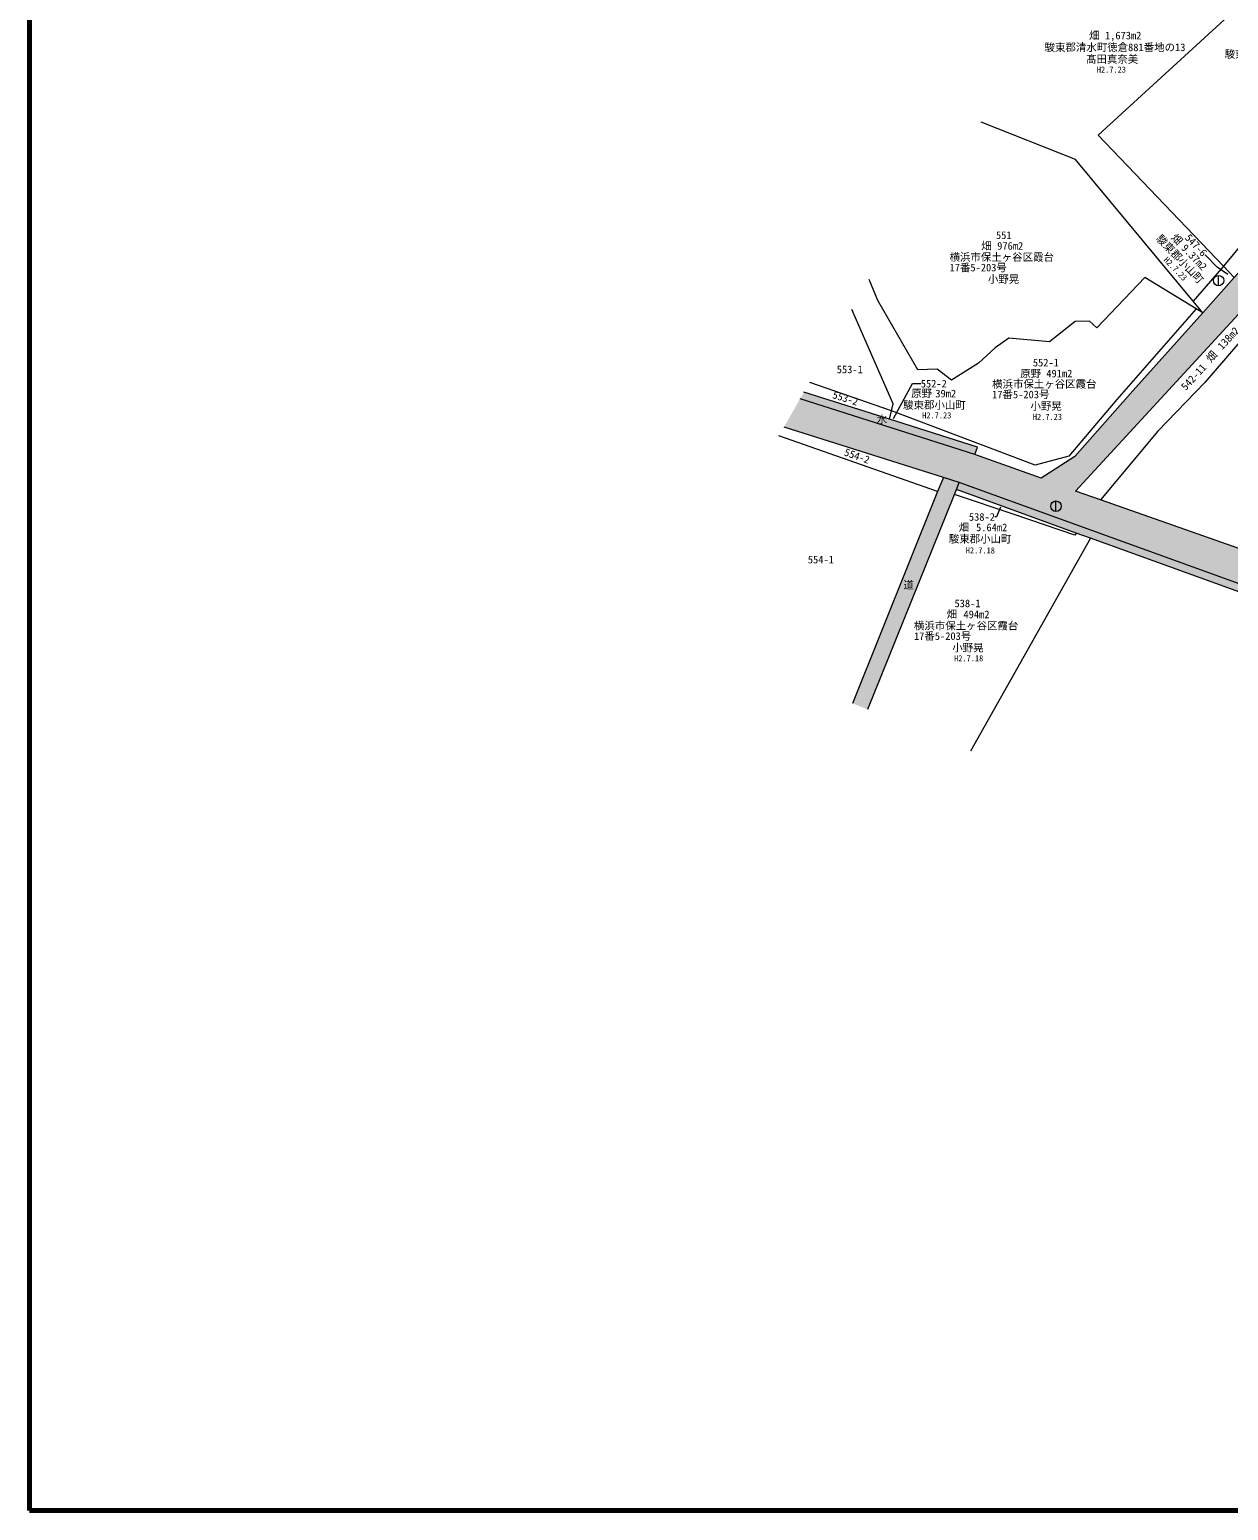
# Model space of a CAD drawing. Units: millimetres, scale not verified. Extents: x 40703558 to 41104058, y -72012650 to -71735650.
# Drawn here: x 40703558 to 40847094, y -72012650 to -71835265 of the extents above; entities that cross this region are included whole.
import ezdxf
from ezdxf.enums import TextEntityAlignment as Align

# ---------------------------------------------------------------- set-up
doc = ezdxf.new("R2010")
doc.units = ezdxf.units.MM
doc.header["$LTSCALE"] = 500
for name, color, linetype, lineweight in [('プロットマーク', 7, 'Continuous', 13), ('公図', 7, 'Continuous', 13), ('図枠', 7, 'Continuous', 70), ('地番名', 7, 'Continuous', 13)]:
    doc.layers.add(name, color=color, linetype=linetype, lineweight=lineweight)
for name, color, linetype in [('住所', 7, 'Continuous'), ('地目', 7, 'Continuous'), ('地積', 7, 'Continuous'), ('所有者', 7, 'Continuous'), ('日付（分筆等）', 7, 'Continuous'), ('道・水路', 254, 'Continuous')]:
    doc.layers.add(name, color=color, linetype=linetype)
doc.styles.add('ＭＳ 明朝', font='')
doc.styles.get('ＭＳ 明朝').set_extended_font_data('MS Mincho')

msp = doc.modelspace()

# ---------------------------------------------------------------- hatches: boundary and pattern name
at = {"layer": '道・水路'}
for color, points in [(256, [(40942832, -71851588), (40944267.1, -71852663.8), (40946399, -71854273.2), (40968566.1, -71870914), (40976892.1, -71878187.6), (40978960.4, -71879905.7), (40990249.8, -71889715.4), (40995582, -71893629.3), (41000173.3, -71896810.1), (41001640.8, -71896861.1), (41007571.4, -71900458.6), (41010951.7, -71902175.4), (41015663.7, -71904266.8), (41017077.8, -71904730.5), (41024014.7, -71908062.5), (41020614.4, -71916544.9), (41019949.2, -71916178.9), (41006350.5, -71909552.6), (41004399.9, -71908409.2), (41003741.4, -71909715.5), (41002207.5, -71908793.3), (41002686.7, -71907697.9), (40995183, -71903168.9), (40994197.6, -71902438), (40994621.6, -71901530.1), (40988613.3, -71897041.4), (40985418.8, -71894352.7), (40967502.5, -71878534.9), (40957661.4, -71870760), (40945541.8, -71861874.5), (40939987.8, -71857891.2), (40929880.6, -71850502.6), (40923203.9, -71845572.3), (40893188.7, -71823580.3), (40892711.6, -71824218.5), (40892520, -71824075.4), (40891577, -71824264.5), (40890013.8, -71824557.3), (40889127.4, -71824685), (40888608.7, -71825295.9), (40883413.7, -71831263), (40878995.9, -71836021.3), (40828789, -71890545.8), (40831789.4, -71891598.6), (40870921.4, -71905351.9), (40905844.7, -71917497.6), (40919234.9, -71922546.8), (40921073.9, -71923250.9), (40919296.9, -71927142), (40876964, -71912000.5), (40814872.7, -71889504.4), (40812981.8, -71888904.8), (40793887.5, -71882875), (40795825.7, -71879475.2), (40816748.2, -71886154), (40824677.4, -71889000.5), (40828724.9, -71886398.4), (40835643.2, -71878551.7), (40844027.1, -71869207.6), (40847788.8, -71864969.9), (40881602.3, -71827701.1), (40886851.7, -71820201.9), (40884604.7, -71819820.4), (40879297.6, -71818962.2), (40870567.4, -71818856.5), (40863974.5, -71818068.7), (40860925.4, -71816755.5), (40856555.9, -71814245.1), (40845884, -71808435.2), (40847173.4, -71806002.2), (40857976.4, -71811926), (40861521.4, -71814010.9), (40865651.9, -71815630.2), (40870986.5, -71816056.9), (40882263.1, -71816481.9), (40884016.2, -71816554.7), (40891586.8, -71817855), (40894147.1, -71816955.6), (40901267.1, -71813336.3), (40901949.7, -71812991), (40920135.4, -71803869.1), (40922593.1, -71805541.2), (40903725.9, -71815185.4), (40902909.5, -71815593), (40897924, -71818090.8)]), (7, [(40817072.8, -71885265.5), (40816748.2, -71886154), (40795825.7, -71879475.2), (40796270.5, -71878712.6), (40806517.1, -71881922.1)]), (256, [(40812280.7, -71890607.8), (40812981.8, -71888904.8), (40814872.7, -71889504.4), (40814528.8, -71890342.7), (40814281.7, -71890956.1), (40803912.3, -71916688.7), (40802069.8, -71915976.2)]), (7, [(40876964, -71912000.5), (40919296.9, -71927142), (40918914, -71927854.9), (40886409.3, -71916389.9), (40830577.7, -71896184), (40828857.5, -71895570.8), (40814528.8, -71890342.7), (40814872.7, -71889504.4)])]:
    msp.add_hatch(color=color, dxfattribs=at).paths.add_polyline_path(points)

# ---------------------------------------------------------------- linework, layer by layer
at = {"layer": 'プロットマーク'}
for p, q in [((40845925, -71865954), (40845925, -71864704)), ((40826454.3, -71892981.4), (40826454.3, -71891731.4))]:
    msp.add_line(p, q, dxfattribs=at)
for centre in [(40845925, -71865329), (40845925, -71865329), (40826454.3, -71892356.4), (40826454.3, -71892356.4)]:
    msp.add_circle(centre, 625, dxfattribs=at)
at = {"layer": '公図'}
for p, q in [((40812280.7, -71890607.8), (40793283.8, -71883923.5)), ((40830577.7, -71896184), (40816217.1, -71921691.4))]:
    msp.add_line(p, q, dxfattribs=at)
for points in [[(40845884, -71808435.2), (40856555.9, -71814245.1), (40860925.4, -71816755.5), (40863974.5, -71818068.7), (40870567.4, -71818856.5), (40879297.6, -71818962.2), (40884604.7, -71819820.4), (40886851.7, -71820201.9), (40881602.3, -71827701.1), (40847788.8, -71864969.9), (40844027.1, -71869207.6), (40835643.2, -71878551.7), (40828724.9, -71886398.4), (40824677.4, -71889000.5), (40816748.2, -71886154), (40795825.7, -71879475.2)], [(40847788.8, -71864969.9), (40846518.8, -71863617.1), (40831489.8, -71847903.9), (40851288.9, -71829736.7), (40863974.5, -71818068.7)], [(40884604.7, -71819820.4), (40879342.9, -71825032.5), (40878801.3, -71825461.7), (40877700, -71826315.8), (40855978.5, -71852195.4), (40846518.8, -71863617.1), (40842867, -71867803)], [(41003741.4, -71909715.5), (41002207.5, -71908793.3), (41002686.7, -71907697.9), (40995183, -71903168.9), (40994197.6, -71902438), (40989115, -71898650.6), (40986963, -71896995.9), (40980814, -71891654), (40972975.5, -71884679.1), (40966083.8, -71878574.5), (40964842.2, -71877600.2), (40962455.8, -71875669.1), (40957989.4, -71872141.5), (40946138.1, -71863439.9), (40931167, -71852514.4), (40892711.6, -71824218.5), (40892520, -71824075.4), (40891577, -71824264.5), (40890013.8, -71824557.3), (40889127.4, -71824685), (40888608.7, -71825295.9), (40883413.7, -71831263), (40878995.9, -71836021.3), (40828789, -71890545.8)], [(40878995.9, -71836021.3), (40868232.3, -71849412.8), (40864974.2, -71853442.6), (40844289.5, -71877538.2), (40838658, -71883375.6), (40831789.4, -71891598.6)], [(40844027.1, -71869207.6), (40842867, -71867803), (40828776.6, -71850833), (40817493.9, -71846346.3)], [(40844027.1, -71869207.6), (40843247.8, -71868716.6), (40837107, -71864957.6), (40831327.6, -71870986.3), (40830478.8, -71870189.3), (40828750.2, -71870250.3), (40825667.7, -71872668.2), (40820787.1, -71872237.7), (40819181, -71873378.4), (40817191.5, -71875235.1), (40813954.2, -71877248.3), (40812233.3, -71875931), (40809897, -71876030), (40805130, -71867703.1), (40804086.9, -71865208.7)], [(40843247.8, -71868716.6), (40833723.6, -71879558.7), (40827994.6, -71886347.2), (40823952.4, -71887440.3), (40806760.2, -71880947), (40796969.5, -71877537)], [(40806517.1, -71881922.1), (40806760.2, -71880947), (40806966.4, -71880089), (40801989.8, -71868799.2)], [(40816748.2, -71886154), (40817072.8, -71885265.5), (40806517.1, -71881922.1), (40796270.5, -71878712.6)], [(40919296.9, -71927142), (40876964, -71912000.5), (40814872.7, -71889504.4), (40812981.8, -71888904.8), (40793887.5, -71882875)], [(40812981.8, -71888904.8), (40812280.7, -71890607.8), (40802069.8, -71915976.2)], [(40803912.3, -71916688.7), (40814281.7, -71890956.1), (40814528.8, -71890342.7), (40814872.7, -71889504.4)], [(40918914, -71927854.9), (40886409.3, -71916389.9), (40830577.7, -71896184), (40828857.5, -71895570.8), (40814528.8, -71890342.7)], [(41003236.2, -71959558.9), (40975060.8, -71946519.3), (40966427.1, -71942832.4), (40956481.7, -71938439.3), (40931053.7, -71927528.7), (40922829.7, -71923944.8), (40921073.9, -71923250.9), (40919234.9, -71922546.8), (40905844.7, -71917497.6), (40870921.4, -71905351.9), (40831789.4, -71891598.6), (40828789, -71890545.8)], [(40828857.5, -71895570.8), (40828697.4, -71895839.2), (40821449.3, -71893334.5), (40814281.7, -71890956.1)]]:
    msp.add_lwpolyline(points, dxfattribs=at)
at = {"layer": '図枠'}
msp.add_lwpolyline([(40703557.6, -72012650.3), (41104058.1, -72012650.3), (41104058.1, -71735650.3), (40703557.6, -71735650.3)], close=True, dxfattribs=at)
at = {"layer": '地番名'}
for points in [[(40847015.3, -71864585.6), (40845739.2, -71863738.5), (40844303.6, -71862225.3)], [(40807014.1, -71881867.3), (40809277.5, -71877676.8), (40810260.4, -71877676.8)], [(40819826, -71892463), (40819343.1, -71893641.4), (40819147.7, -71893641.4)]]:
    msp.add_lwpolyline(points, dxfattribs=at)

# ---------------------------------------------------------------- texts
at = {"layer": '住所', "style": 'ＭＳ 明朝'}
for s, p in [('駿東郡清水町徳倉881番地の13', (40825085.6, -71838120.7)), ('駿東郡清水町徳倉881番地の13', (40846649.1, -71838935.5)), ('横浜市保土ヶ谷区霞台', (40813707.3, -71863250.4)), ('17番5-203号', (40813707.3, -71864500.4)), ('横浜市保土ヶ谷区霞台', (40818803.5, -71878455.4)), ('17番5-203号', (40818803.5, -71879705.4)), ('横浜市保土ヶ谷区霞台', (40809444, -71907403.1)), ('17番5-203号', (40809444, -71908653.1))]:
    msp.add_text(s, height=916.4, dxfattribs=at).set_placement(p, align=Align.BOTTOM_LEFT)
at = {"layer": '地番名', "style": 'ＭＳ 明朝'}
for s, p in [('551', (40819267, -71860628.5)), ('552-1', (40823682.2, -71875887.3)), ('553-1', (40800201.2, -71876700.5)), ('水', (40804993.5, -71882687.8)), ('554-1', (40796737.8, -71899481.1)), ('道', (40808185.5, -71902526.6)), ('538-1', (40814299.5, -71904731.6))]:
    msp.add_text(s, height=916.4, dxfattribs=at).set_placement(p, align=Align.BOTTOM_LEFT)
msp.add_text('547-6', height=916.4, rotation=313.493, dxfattribs=at).set_placement((40842152.7, -71859958.2), align=Align.MIDDLE_LEFT)
for s, rotation, p in [('542-11', 47.361, (40842207.3, -71878744.3)), ('553-2', 342.608, (40799535.4, -71879658)), ('554-2', 340.615, (40800916.7, -71886515.8))]:
    msp.add_text(s, height=916.4, rotation=rotation, dxfattribs=at).set_placement(p, align=Align.BOTTOM_LEFT)
for s, p in [('552-2', (40810260.4, -71877676.8)), ('538-2', (40816022.7, -71893641.4))]:
    msp.add_text(s, height=916.4, dxfattribs=at).set_placement(p, align=Align.MIDDLE_LEFT)
at = {"layer": '地目', "style": 'ＭＳ 明朝'}
for s, p in [('畑', (40830405.3, -71836693.9)), ('畑', (40817500.8, -71861896.6)), ('原野', (40822170.2, -71877192.2)), ('原野', (40809117.9, -71879578.5)), ('畑', (40814808.7, -71895612.9)), ('畑', (40813354, -71906027.8))]:
    msp.add_text(s, height=916.4, dxfattribs=at).set_placement(p, align=Align.BOTTOM_LEFT)
for rotation, p in [(313.725, (40839978.3, -71860434.1)), (47.361, (40845191.9, -71875373.9))]:
    msp.add_text('畑', height=916.4, rotation=rotation, dxfattribs=at).set_placement(p, align=Align.BOTTOM_LEFT)
at = {"layer": '地積', "style": 'ＭＳ 明朝'}
for s, p in [('1,673m2', (40832316.2, -71836703.8)), ('976m2', (40819411.7, -71861906.5)), ('491m2', (40825296.9, -71877189.1)), ('39m2', (40812005.3, -71879594.8)), ('5.64m2', (40816881.3, -71895629.2)), ('494m2', (40815374.9, -71906052.8))]:
    msp.add_text(s, height=916.4, dxfattribs=at).set_placement(p, align=Align.BOTTOM_LEFT)
for s, rotation, p in [('9.37m2', 313.725, (40841181.7, -71861690.7)), ('138m2', 47.361, (40846572.4, -71873874.7))]:
    msp.add_text(s, height=916.4, rotation=rotation, dxfattribs=at).set_placement(p, align=Align.BOTTOM_LEFT)
at = {"layer": '所有者', "style": 'ＭＳ 明朝'}
for s, p in [('髙田真奈美', (40830054.4, -71839532.1)), ('小野晃', (40818297.8, -71865882.6)), ('駿東郡小山町', (40808150, -71880971.3)), ('小野晃', (40823394, -71881087.7)), ('駿東郡小山町', (40813620.9, -71897005.7)), ('小野晃', (40814034.6, -71910035.4))]:
    msp.add_text(s, height=916.4, dxfattribs=at).set_placement(p, align=Align.BOTTOM_LEFT)
msp.add_text('駿東郡小山町', height=916.4, rotation=313.725, dxfattribs=at).set_placement((40838184.5, -71860550.9), align=Align.BOTTOM_LEFT)
at = {"layer": '日付（分筆等）', "style": 'ＭＳ 明朝'}
for s, p in [('H2.7.23', (40831344.9, -71840637.6)), ('H2.7.23', (40810436.1, -71882059.8)), ('H2.7.23', (40823688.6, -71882232)), ('H2.7.18', (40815648.4, -71898236.5)), ('H2.7.18', (40814251.5, -71911166.8))]:
    msp.add_text(s, height=733.1, dxfattribs=at).set_placement(p, align=Align.BOTTOM_LEFT)
msp.add_text('H2.7.23', height=733.1, rotation=313.725, dxfattribs=at).set_placement((40839131.7, -71863062.4), align=Align.BOTTOM_LEFT)

doc.saveas('drawing.dxf')
